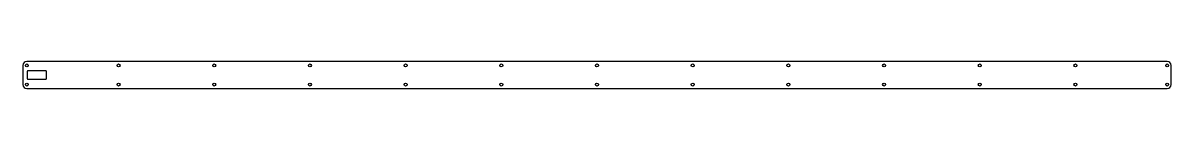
# Model space of a CAD drawing. Header units: millimetres. Extents: x -600 to 600, y -14 to 14.
import ezdxf

# ---------------------------------------------------------------- set-up
doc = ezdxf.new("R2010")
doc.units = ezdxf.units.MM

msp = doc.modelspace()

# ---------------------------------------------------------------- linework, layer by layer
at = {"color": 7, "linetype": 'Continuous', "lineweight": 25}
for p, q in [((596, 14), (-596, 14)), ((-600, 10), (-600, -10)), ((-595.5, 3.5), (-595.5, -3.5)), ((-576.5, 4.5), (-594.5, 4.5)), ((-575.5, -3.5), (-575.5, 3.5)), ((600, -10), (600, 10)), ((-594.5, -4.5), (-576.5, -4.5)), ((-596, -14), (596, -14))]:
    msp.add_line(p, q, dxfattribs=at)
for centre in [(-596, 10), (-500, 10), (-400, 10), (-300, 10), (-200, 10), (-100, 10), (0, 10), (100, 10), (200, 10), (300, 10), (400, 10), (500, 10), (596, 10), (-596, -10), (-500, -10), (-400, -10), (-300, -10), (-200, -10), (-100, -10), (0, -10), (100, -10), (200, -10), (300, -10), (400, -10), (500, -10), (596, -10)]:
    msp.add_circle(centre, 1.5, dxfattribs=at)
for centre, radius, start, end in [((-596, 10), 4, 90, 180), ((596, 10), 4, 0, 90), ((-594.5, 3.5), 1, 90, 180), ((-576.5, 3.5), 1, 0, 90), ((-596, -10), 4, 180, 270), ((-594.5, -3.5), 1, 180, 270), ((-576.5, -3.5), 1, 270, 0), ((596, -10), 4, 270, 0)]:
    msp.add_arc(centre, radius, start, end, dxfattribs=at)

doc.saveas('drawing.dxf')
